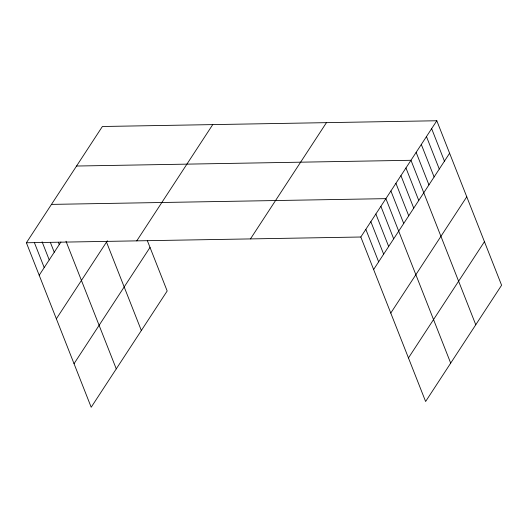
<?xml version="1.0" encoding="UTF-8"?>
<svg xmlns="http://www.w3.org/2000/svg" width="528" height="528" viewBox="0 0 528 528"><rect width="100%" height="100%" fill="white"/><g stroke="black" fill="none" stroke-linecap="round" stroke-linejoin="round"><path stroke-width="0.79" d="M147.365 240.695L167.178 290.987L91.192 407.246L26.4 242.761L102.386 126.502L436.808 120.754L501.6 285.239L425.614 401.498L360.822 237.013L436.808 120.754M39.197 275.253L60.931 242.002M56.357 318.813L107.369 240.761M136.759 240.867L212.744 124.608M74.032 363.686L150.018 247.427M250.463 238.913L326.449 122.654M373.626 269.511L449.605 153.252M390.779 313.064L466.765 196.805M408.461 357.938L484.44 241.685M76.547 166.03L410.975 160.288L475.768 324.766M51.473 204.395L385.902 198.647L450.694 363.132M26.4 242.761L360.822 237.013M431.64 128.66L444.444 161.152M426.472 136.567L439.276 169.059M421.311 144.474L434.108 176.966M416.143 152.381L428.941 184.873M405.959 167.957L418.757 200.449M400.943 175.633L413.741 208.124M395.927 183.302L408.731 215.794M390.911 190.978L403.715 223.469M380.886 206.323L393.683 238.814M375.87 213.998L388.667 246.49M370.854 221.668L383.651 254.159M365.838 229.343L378.642 261.835M106.504 242.081L141.339 330.515M65.987 241.243L116.266 368.881M58.364 242.293L59.261 244.563M50.371 242.411L54.245 252.232M42.088 241.771L49.229 259.908M34.393 242.642L44.213 267.584"/></g></svg>
